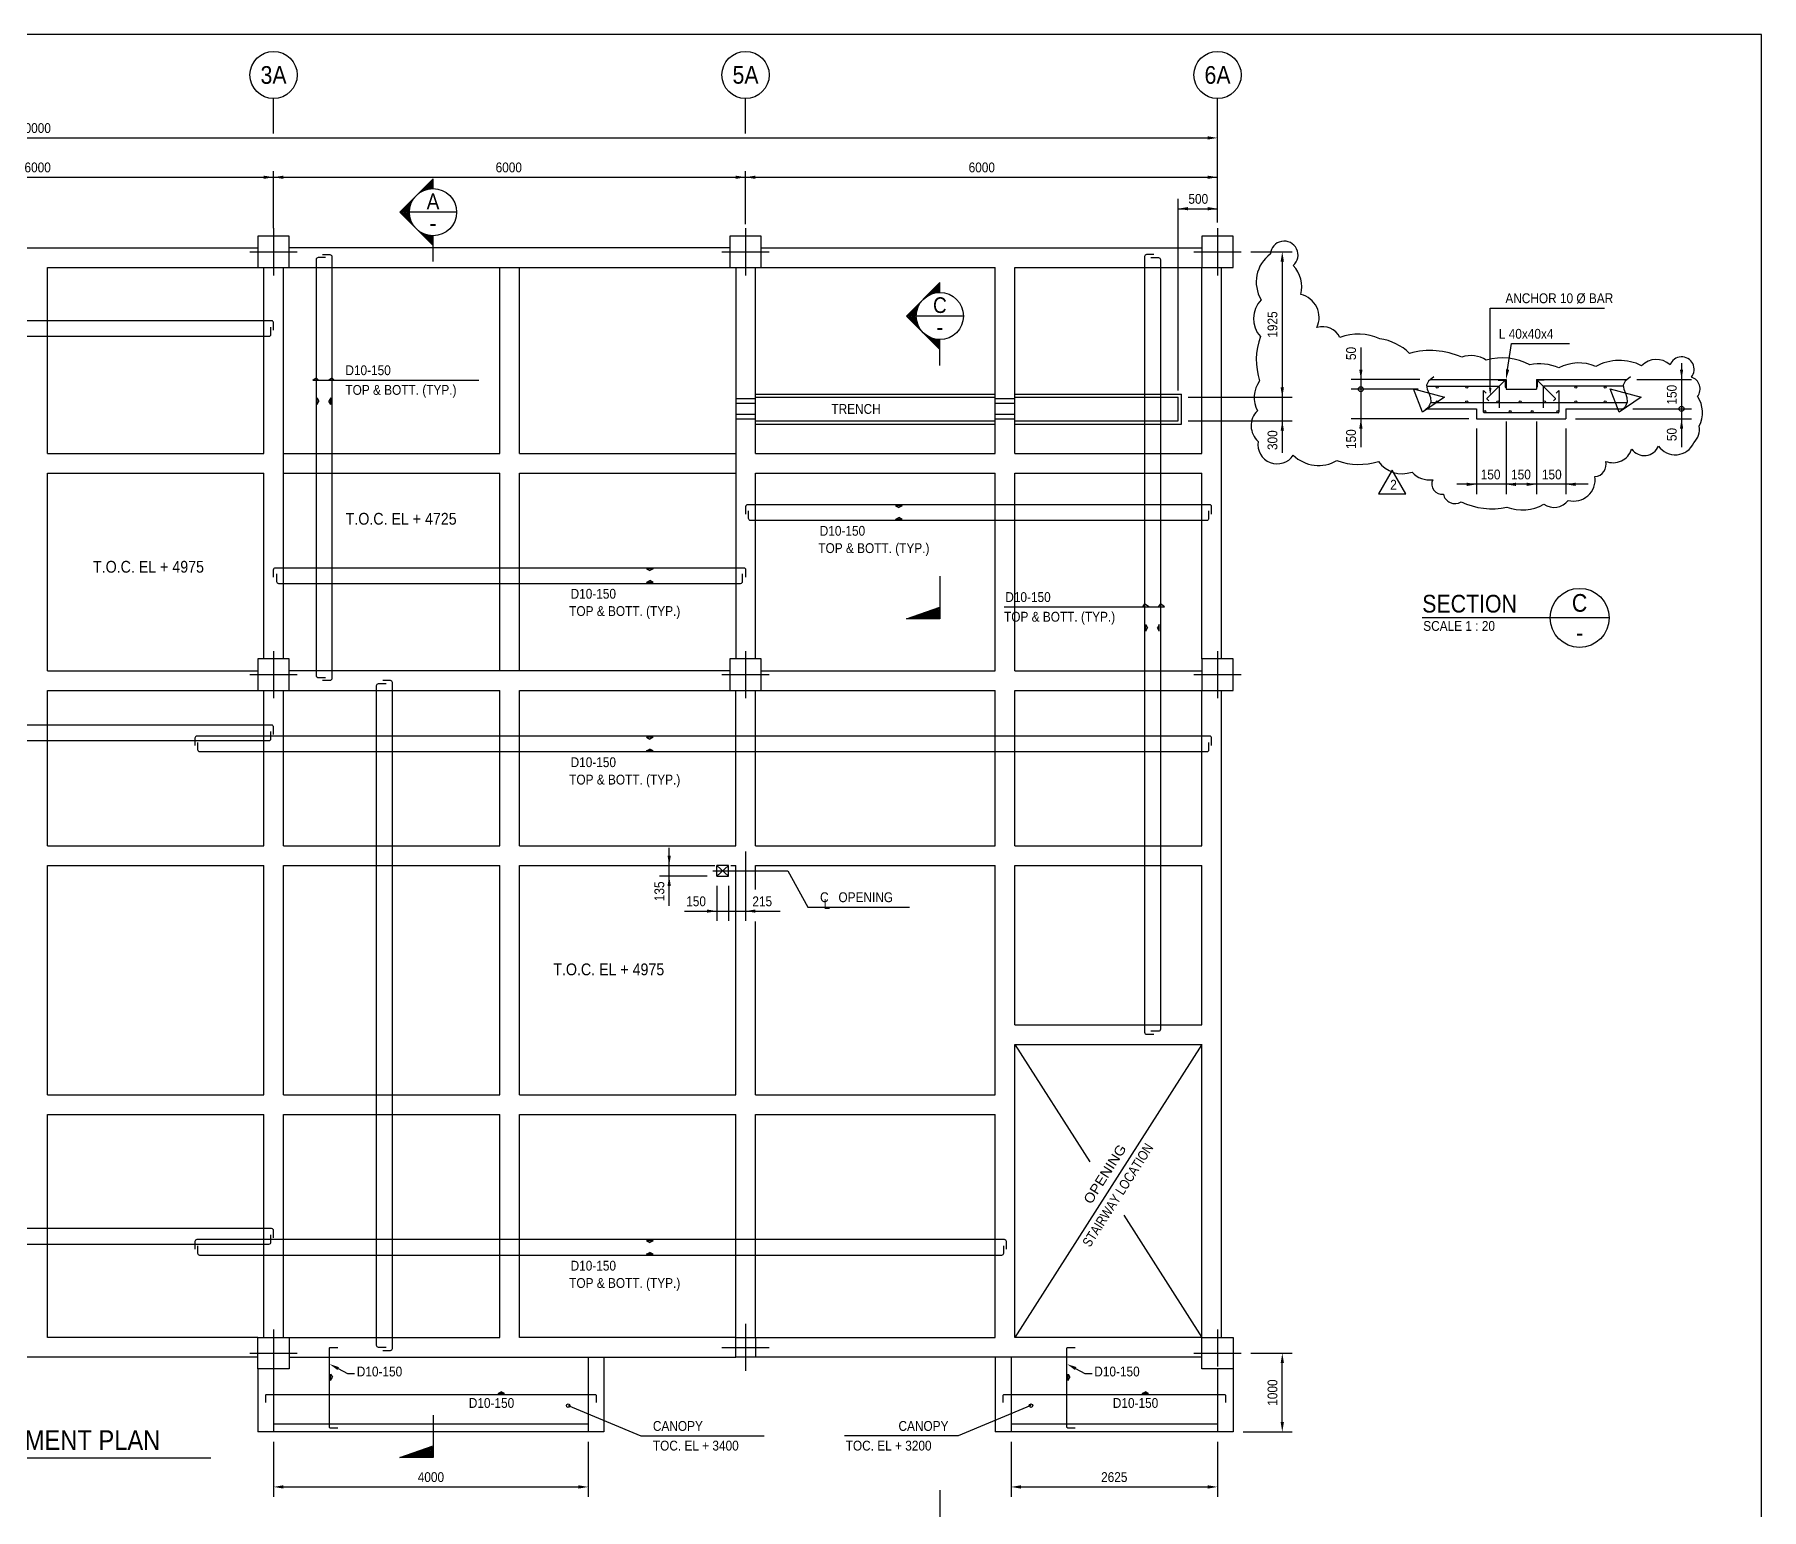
# Model space of a CAD drawing. Extents: x 150 to 41959, y 150 to 29473.
# Drawn here: x 19873 to 41826, y 10727 to 29473 of the extents above; entities that cross this region are included whole.
import ezdxf
from ezdxf.enums import TextEntityAlignment as Align

# ---------------------------------------------------------------- set-up
doc = ezdxf.new("R2010")
doc.units = 0
doc.header["$LTSCALE"] = 500
for name, pattern in [('CENTER', [0]), ('HIDDEN', [0]), ('HIDDEN2', [0])]:
    doc.linetypes.add(name, pattern=pattern)
doc.layers.get('0').update_dxf_attribs({"linetype": 'CONTINUOUS'})
for name, color, linetype in [('AS', 6, 'CENTER'), ('BAR', 1, 'CONTINUOUS'), ('BEAM', 7, 'CONTINUOUS'), ('COL', 3, 'CONTINUOUS'), ('DIM', 2, 'CONTINUOUS'), ('FORM', 1, 'CONTINUOUS')]:
    doc.layers.add(name, color=color, linetype=linetype)

msp = doc.modelspace()

# ---------------------------------------------------------------- linework, layer by layer
at = {"color": 0}
for p, q in [((29037, 24902), (32087, 24902)), ((32337, 24902), (34452, 24902)), ((34452, 24522), (34452, 24902)), ((29037, 24522), (32087, 24522)), ((32337, 24522), (34452, 24522)), ((28547, 18777), (28547, 18912)), ((28697, 18912), (28547, 18912)), ((28697, 18777), (28697, 18912)), ((32337, 12912), (32337, 16637)), ((32337, 16637), (34712, 16637)), ((34712, 12912), (34712, 16637)), ((34712, 12912), (32337, 12912))]:
    msp.add_line(p, q, dxfattribs=at)
at = {"color": 0, "linetype": 'HIDDEN'}
for p, q in [((29037, 24862), (32087, 24862)), ((32337, 24862), (34412, 24862)), ((34412, 24562), (34412, 24862)), ((29037, 24562), (32087, 24562)), ((32337, 24562), (34412, 24562)), ((28547, 18777), (28697, 18777)), ((32337, 16887), (34712, 16887))]:
    msp.add_line(p, q, dxfattribs=at)
at = {"color": 0}
for points in [[(23037, 26512), (28787, 26512), (28787, 21537)], [(23037, 21537), (23037, 26512)], [(28712, 21387), (23112, 21387)]]:
    msp.add_lwpolyline(points, dxfattribs=at)
msp.add_lwpolyline([(37132, 23934), (36959, 23634), (37305, 23634)], close=True, dxfattribs=at)
at = {"layer": 'AS', "color": 0}
for p, q in [((22912, 27012), (22912, 26412)), ((28912, 27012), (28912, 26412)), ((34912, 27012), (34912, 26412)), ((22612, 26712), (23212, 26712)), ((28612, 26712), (29212, 26712)), ((34612, 26712), (35212, 26712)), ((22912, 21637), (22912, 21037)), ((28912, 21637), (28912, 21037)), ((34912, 21637), (34912, 21037)), ((22612, 21337), (23212, 21337)), ((28612, 21337), (29212, 21337)), ((34612, 21337), (35212, 21337)), ((28697, 18777), (28547, 18912)), ((28547, 18777), (28697, 18912)), ((32337, 16637), (33287, 15146)), ((34712, 16637), (32337, 12912)), ((33721, 14466), (34712, 12912)), ((22912, 13012), (22912, 12412)), ((28912, 13087), (28912, 12487)), ((34912, 13012), (34912, 12545)), ((28612, 12787), (29212, 12787)), ((22612, 12712), (23212, 12712)), ((34612, 12712), (35212, 12712))]:
    msp.add_line(p, q, dxfattribs=at)
at = {"layer": 'BAR', "color": 0}
for p, q in [((38292, 24675), (38292, 24949)), ((38328, 24914), (38292, 24949)), ((39217, 24914), (39252, 24949)), ((39252, 24949), (39252, 24675)), ((40115, 24790), (37617, 24790)), ((39242, 24665), (38302, 24665))]:
    msp.add_line(p, q, dxfattribs=at)
for points in [[(23573, 26637), (23478, 26637, 0.414214), (23453, 26612), (23453, 21325, 0.414214), (23478, 21300), (23573, 21300)], [(23533, 26675), (23628, 26675, -0.414214), (23653, 26650), (23653, 21287, -0.414214), (23628, 21262), (23533, 21262)], [(34104, 26675), (34010, 26675, 0.414214), (33985, 26650), (33985, 16791, 0.414214), (34010, 16766), (34104, 16766)], [(34065, 26637), (34160, 26637, -0.414214), (34185, 26612), (34185, 16829, -0.414214), (34160, 16804), (34065, 16804)], [(22912, 25715), (22912, 25809, 0.414214), (22887, 25834), (15937, 25834, 0.414214), (15912, 25809), (15912, 25715)], [(22874, 25754), (22874, 25659, -0.414214), (22849, 25634), (15975, 25634, -0.414214), (15950, 25659), (15950, 25754)], [(38361, 24817), (38341, 24837, -0.414214), (38341, 24851), (38566, 25077)], [(39183, 24817), (39204, 24837, 0.414214), (39204, 24851), (38978, 25077)], [(37572, 25003), (38482, 25003, -0.414214), (38492, 24993), (38492, 24728)], [(40070, 25003), (39062, 25003, 0.414214), (39052, 24993), (39052, 24728)], [(34837, 23377), (34837, 23471, 0.414214), (34812, 23496), (28937, 23496, 0.414214), (28912, 23471), (28912, 23377)], [(34799, 23417), (34799, 23321, -0.414214), (34774, 23296), (28975, 23296, -0.414214), (28950, 23321), (28950, 23417)], [(22912, 22577), (22912, 22671, -0.414214), (22937, 22696), (28887, 22696, -0.414214), (28912, 22671), (28912, 22577)], [(22950, 22617), (22950, 22521, 0.414214), (22975, 22496), (28849, 22496, 0.414214), (28874, 22521), (28874, 22617)], [(24343, 12787), (24247, 12787, -0.414214), (24222, 12812), (24222, 21199, -0.414214), (24247, 21224), (24343, 21224)], [(24303, 12749), (24397, 12749, 0.414214), (24422, 12774), (24422, 21237, 0.414214), (24397, 21262), (24303, 21262)], [(22912, 20575), (22912, 20670, 0.414214), (22887, 20695), (15937, 20695, 0.414214), (15912, 20670), (15912, 20575)], [(22874, 20615), (22874, 20520, -0.414214), (22849, 20495), (15975, 20495, -0.414214), (15950, 20520), (15950, 20615)], [(34837, 20435), (34837, 20530, 0.414214), (34812, 20555), (21937, 20555, 0.414214), (21912, 20530), (21912, 20435)], [(34799, 20475), (34799, 20380, -0.414214), (34774, 20355), (21975, 20355, -0.414214), (21950, 20380), (21950, 20475)], [(22912, 14177), (22912, 14271, 0.414214), (22887, 14296), (15937, 14296, 0.414214), (15912, 14271), (15912, 14177)], [(22874, 14217), (22874, 14121, -0.414214), (22849, 14096), (15975, 14096, -0.414214), (15950, 14121), (15950, 14217)], [(32227, 14037), (32227, 14131, 0.414214), (32202, 14156), (21937, 14156, 0.414214), (21912, 14131), (21912, 14037)], [(32189, 14077), (32189, 13981, -0.414214), (32164, 13956), (21975, 13956, -0.414214), (21950, 13981), (21950, 14077)], [(23729, 11762), (23633, 11762, -0.414214), (23623, 11772), (23623, 12777, -0.414214), (23633, 12787), (23729, 12787)], [(33104, 11762), (33008, 11762, -0.414214), (32998, 11772), (32998, 12777, -0.414214), (33008, 12787), (33104, 12787)], [(22812, 12088), (22812, 12177, -0.414214), (22822, 12187), (27002, 12187, -0.414214), (27012, 12177), (27012, 12088)], [(32187, 12088), (32187, 12177, -0.414214), (32197, 12187), (35002, 12187, -0.414214), (35012, 12177), (35012, 12088)]]:
    msp.add_lwpolyline(points, format="xyb", dxfattribs=at)
for centre in [(37702, 24803), (37705, 24990), (38079, 24803), (38080, 24990), (38476, 24803), (38760, 24803), (39069, 24803), (39465, 24990), (39465, 24803), (39840, 24990), (39840, 24803), (38309, 24683), (38632, 24683), (38913, 24683), (39236, 24683)]:
    msp.add_circle(centre, 12.5, dxfattribs=at)
for centre, start, end in [((38302, 24675), 180, 270), ((39242, 24675), 270, 0)]:
    msp.add_arc(centre, 10, start, end, dxfattribs=at)
at = {"layer": 'BEAM', "color": 0}
for p, q in [((17112, 26762), (22712, 26762)), ((28712, 26762), (23112, 26762)), ((29112, 26762), (34712, 26762)), ((34962, 21537), (34962, 26512)), ((37621, 25090), (38580, 25090)), ((38480, 25090), (38480, 25080)), ((38480, 25080), (38558, 25080)), ((38570, 25068), (38570, 24990)), ((38580, 25090), (38580, 24965)), ((38965, 25090), (38965, 24965)), ((38965, 25090), (40119, 25090)), ((38975, 25068), (38975, 24990)), ((39065, 25080), (38987, 25080)), ((39065, 25090), (39065, 25080)), ((38570, 24990), (38580, 24990)), ((38580, 24965), (38965, 24965)), ((38975, 24990), (38965, 24990)), ((37566, 24715), (38205, 24715)), ((38205, 24715), (38205, 24590)), ((38205, 24590), (39340, 24590)), ((39340, 24715), (39340, 24590)), ((39340, 24715), (40064, 24715)), ((34962, 12912), (34962, 21137)), ((22712, 12662), (17112, 12662)), ((23112, 12662), (28787, 12662)), ((26912, 12662), (26912, 11712)), ((27112, 12662), (27112, 11712)), ((34712, 12662), (29037, 12662)), ((32087, 12662), (32087, 11712)), ((32287, 12662), (32287, 11712)), ((22712, 12512), (22712, 11712)), ((22912, 12512), (22912, 11712)), ((34912, 12512), (34912, 11712)), ((35112, 12512), (35112, 11712)), ((27112, 11712), (22712, 11712)), ((35112, 11712), (32087, 11712))]:
    msp.add_line(p, q, dxfattribs=at)
at = {"layer": 'BEAM', "color": 0, "linetype": 'HIDDEN'}
for p, q in [((20037, 26512), (22787, 26512)), ((20037, 24149), (20037, 26512)), ((22787, 24149), (22787, 26512)), ((25787, 24149), (25787, 26512)), ((26037, 24149), (26037, 26512)), ((29037, 24149), (29037, 26512)), ((29037, 26512), (32087, 26512)), ((32087, 24149), (32087, 26512)), ((32337, 26512), (34712, 26512)), ((32337, 24149), (32337, 26512)), ((34712, 24149), (34712, 26512)), ((20037, 24149), (22787, 24149)), ((23037, 24149), (25787, 24149)), ((26037, 24149), (28787, 24149)), ((29037, 24149), (32087, 24149)), ((32337, 24149), (34712, 24149)), ((20037, 23899), (22787, 23899)), ((20037, 21387), (20037, 23899)), ((22787, 21537), (22787, 23899)), ((23037, 23899), (25787, 23899)), ((25787, 21387), (25787, 23899)), ((26037, 23899), (28787, 23899)), ((26037, 21387), (26037, 23899)), ((29037, 21537), (29037, 23899)), ((29037, 23899), (32087, 23899)), ((32087, 21387), (32087, 23899)), ((32337, 23899), (34712, 23899)), ((32337, 21387), (32337, 23899)), ((34712, 21537), (34712, 23899)), ((20037, 21387), (22712, 21387)), ((29112, 21387), (32087, 21387)), ((32337, 21387), (34712, 21387)), ((20037, 19162), (20037, 21137)), ((20037, 21137), (22712, 21137)), ((22787, 19162), (22787, 21137)), ((23037, 19162), (23037, 21137)), ((23112, 21137), (25787, 21137)), ((25787, 19162), (25787, 21137)), ((26037, 19162), (26037, 21137)), ((26037, 21137), (28712, 21137)), ((28787, 19162), (28787, 21137)), ((29037, 19162), (29037, 21137)), ((29112, 21137), (32087, 21137)), ((32087, 19162), (32087, 21137)), ((32337, 21137), (34712, 21137)), ((32337, 19162), (32337, 21137)), ((34712, 19162), (34712, 21137)), ((20037, 19162), (22787, 19162)), ((23037, 19162), (25787, 19162)), ((26037, 19162), (28787, 19162)), ((29037, 19162), (32087, 19162)), ((32337, 19162), (34712, 19162)), ((20037, 18912), (22787, 18912)), ((20037, 15997), (20037, 18912)), ((22787, 15997), (22787, 18912)), ((23037, 18912), (25787, 18912)), ((23037, 15997), (23037, 18912)), ((25787, 15997), (25787, 18912)), ((26037, 18912), (28523, 18912)), ((26037, 15997), (26037, 18912)), ((28724, 18912), (28787, 18912)), ((28787, 15997), (28787, 18912)), ((29037, 18912), (32087, 18912)), ((29037, 18607), (29037, 18912)), ((32087, 15997), (32087, 18912)), ((32337, 18912), (34712, 18912)), ((32337, 16887), (32337, 18912)), ((34712, 16887), (34712, 18912)), ((29037, 15997), (29037, 18198)), ((20037, 15997), (22787, 15997)), ((23037, 15997), (25787, 15997)), ((26037, 15997), (28787, 15997)), ((29037, 15997), (32087, 15997)), ((20037, 12912), (20037, 15747)), ((20037, 15747), (22787, 15747)), ((22787, 12912), (22787, 15747)), ((23037, 15747), (25787, 15747)), ((23037, 12912), (23037, 15747)), ((25787, 12912), (25787, 15747)), ((26037, 12912), (26037, 15747)), ((26037, 15747), (28787, 15747)), ((28787, 12912), (28787, 15747)), ((29037, 12912), (29037, 15747)), ((29037, 15747), (32087, 15747)), ((32087, 12912), (32087, 15747)), ((22712, 12912), (20037, 12912)), ((23112, 12912), (25787, 12912)), ((28787, 12912), (26037, 12912)), ((29037, 12912), (32087, 12912)), ((26912, 11812), (22912, 11812)), ((34912, 11812), (32287, 11812))]:
    msp.add_line(p, q, dxfattribs=at)
at = {"layer": 'BEAM', "color": 0}
for points in [[(37663, 25124), (37663, 25124), (37594, 25068), (37570, 25015), (37577, 24964), (37598, 24913), (37618, 24859), (37622, 24802), (37594, 24741), (37519, 24672), (37403, 24970), (37797, 24865), (37519, 24672)], [(40161, 25124), (40161, 25124), (40092, 25068), (40068, 25015), (40075, 24964), (40096, 24913), (40116, 24859), (40120, 24802), (40092, 24741), (40017, 24672), (39901, 24970), (40295, 24865), (40017, 24672)]]:
    msp.add_lwpolyline(points, dxfattribs=at)
for centre, start, end in [((38558, 25068), 0, 90), ((38987, 25068), 90, 180)]:
    msp.add_arc(centre, 12.5, start, end, dxfattribs=at)
at = {"layer": 'COL', "color": 0}
for points in [[(22712, 26912), (22712, 26512), (23112, 26512), (23112, 26912)], [(28712, 26912), (28712, 26512), (29112, 26512), (29112, 26912)], [(34712, 26912), (34712, 26512), (35112, 26512), (35112, 26912)], [(22712, 21537), (22712, 21137), (23112, 21137), (23112, 21537)], [(28712, 21537), (28712, 21137), (29112, 21137), (29112, 21537)], [(34712, 21537), (34712, 21137), (35112, 21137), (35112, 21537)], [(22712, 12512), (22712, 12912), (23112, 12912), (23112, 12512)], [(28787, 12662), (28787, 12912), (29037, 12912), (29037, 12662)], [(34712, 12512), (34712, 12912), (35112, 12912), (35112, 12512)]]:
    msp.add_lwpolyline(points, close=True, dxfattribs=at)
at = {"layer": 'DIM', "color": 0}
for p, q in [((22912, 28213), (22912, 28659)), ((28912, 28213), (28912, 28659)), ((34912, 27084), (34912, 28659)), ((5037, 28159), (34787, 28159)), ((22912, 27013), (22912, 27737)), ((28912, 27061), (28912, 27737)), ((4912, 27659), (34912, 27659)), ((34412, 24947), (34412, 27384)), ((34412, 27259), (34912, 27259)), ((25239, 27215), (24639, 27215)), ((24939, 26586), (24939, 26875)), ((35337, 26712), (35860, 26712)), ((35735, 26587), (35735, 24157)), ((38378, 24979), (38378, 25996)), ((38378, 25996), (39829, 25996)), ((31682, 25895), (31082, 25895)), ((31382, 25266), (31382, 25555)), ((36734, 25494), (36734, 24227)), ((38598, 25214), (38647, 25544)), ((38647, 25544), (39385, 25544)), ((40811, 25296), (40811, 24227)), ((23409, 25081), (23453, 25110)), ((23409, 25081), (25523, 25081)), ((23453, 25110), (23484, 25081)), ((23609, 25081), (23653, 25110)), ((23653, 25110), (23684, 25081)), ((37484, 25090), (36609, 25090)), ((40244, 25090), (40936, 25090)), ((23466, 24771), (23466, 24856)), ((23466, 24856), (23489, 24813)), ((23466, 24771), (23489, 24813)), ((23639, 24856), (23616, 24813)), ((23639, 24771), (23616, 24813)), ((23639, 24771), (23639, 24856)), ((34537, 24862), (35860, 24862)), ((37464, 24965), (36609, 24965)), ((38107, 24590), (36609, 24590)), ((39463, 24590), (40936, 24590)), ((40189, 24715), (40936, 24715)), ((34537, 24562), (35860, 24562)), ((38205, 24465), (38205, 23631)), ((38580, 24553), (38580, 23631)), ((38965, 24553), (38965, 23631)), ((39340, 24465), (39340, 23631)), ((39623, 23756), (37955, 23756)), ((30820, 23483), (30862, 23460)), ((30904, 23483), (30820, 23483)), ((30820, 23310), (30862, 23333)), ((30904, 23310), (30820, 23310)), ((30904, 23483), (30862, 23460)), ((30904, 23310), (30862, 23333)), ((27737, 22683), (27653, 22683)), ((27653, 22683), (27695, 22660)), ((27737, 22683), (27695, 22660)), ((27653, 22510), (27695, 22533)), ((27737, 22510), (27653, 22510)), ((27737, 22510), (27695, 22533)), ((32198, 22198), (34237, 22198)), ((33985, 22236), (33958, 22198)), ((34037, 22198), (33985, 22236)), ((34185, 22236), (34158, 22198)), ((34237, 22198), (34185, 22236)), ((33999, 21973), (34022, 21931)), ((33999, 21889), (33999, 21973)), ((34171, 21973), (34149, 21931)), ((34171, 21889), (34171, 21973)), ((39889, 22059), (37514, 22059)), ((33999, 21889), (34022, 21931)), ((34171, 21889), (34149, 21931)), ((27653, 20541), (27695, 20518)), ((27737, 20541), (27653, 20541)), ((27737, 20541), (27695, 20518)), ((27653, 20368), (27695, 20391)), ((27737, 20368), (27653, 20368)), ((27737, 20368), (27695, 20391)), ((27941, 18400), (27941, 19135)), ((28912, 19089), (28912, 18206)), ((28422, 18777), (27816, 18777)), ((28497, 18844), (29448, 18844)), ((29448, 18844), (29703, 18383)), ((28547, 18652), (28547, 18206)), ((28697, 18652), (28697, 18206)), ((28134, 18331), (29351, 18331)), ((29703, 18383), (30994, 18383)), ((27737, 14142), (27653, 14142)), ((27653, 14142), (27695, 14120)), ((27737, 14142), (27695, 14120)), ((27653, 13970), (27695, 13993)), ((27737, 13970), (27653, 13970)), ((27737, 13970), (27695, 13993)), ((23733, 12517), (23851, 12455)), ((33108, 12517), (33226, 12455)), ((35337, 12712), (35860, 12712)), ((35735, 11837), (35735, 12587)), ((23636, 12364), (23636, 12448)), ((23636, 12448), (23659, 12406)), ((23636, 12364), (23659, 12406)), ((23851, 12455), (23942, 12455)), ((33011, 12364), (33011, 12448)), ((33011, 12448), (33034, 12406)), ((33011, 12364), (33034, 12406)), ((33226, 12455), (33317, 12455)), ((25765, 12200), (25807, 12223)), ((25849, 12200), (25765, 12200)), ((25849, 12200), (25807, 12223)), ((33952, 12200), (33994, 12223)), ((34036, 12200), (33952, 12200)), ((34036, 12200), (33994, 12223)), ((26657, 12046), (27580, 11663)), ((32540, 12046), (31616, 11663)), ((27580, 11663), (29149, 11663)), ((31616, 11663), (30168, 11663)), ((35237, 11712), (35860, 11712)), ((22912, 11587), (22912, 10888)), ((26912, 11587), (26912, 10888)), ((32287, 11587), (32287, 10888)), ((34912, 11587), (34912, 10888)), ((15840, 11382), (22114, 11382)), ((23037, 11013), (26787, 11013)), ((32412, 11013), (34787, 11013))]:
    msp.add_line(p, q, dxfattribs=at)
at = {"layer": 'DIM', "color": 0, "linetype": 'HIDDEN2'}
for p, q in [((29037, 24842), (28787, 24842)), ((32337, 24842), (32087, 24842)), ((29037, 24782), (28787, 24782)), ((29037, 24642), (28787, 24642)), ((32337, 24782), (32087, 24782)), ((32337, 24642), (32087, 24642)), ((29037, 24582), (28787, 24582)), ((32337, 24582), (32087, 24582))]:
    msp.add_line(p, q, dxfattribs=at)
at = {"layer": 'DIM', "color": 0}
for points in [[(24939, 27515), (24939, 27639), (24515, 27215), (24939, 26791), (24939, 26915)], [(24929, 27515), (24929, 27615), (24788, 27474)], [(24919, 27515), (24919, 27591), (24817, 27489)], [(24909, 27515), (24909, 27567), (24841, 27498)], [(24899, 27515), (24899, 27543), (24861, 27505)], [(24889, 27515), (24889, 27518), (24880, 27509)], [(24680, 27366), (24529, 27215), (24680, 27064)], [(24665, 27337), (24543, 27215), (24665, 27093)], [(24656, 27313), (24557, 27215), (24656, 27116)], [(24650, 27293), (24572, 27215), (24650, 27137)], [(24645, 27274), (24586, 27215), (24645, 27155)], [(24642, 27257), (24600, 27215), (24642, 27172)], [(24640, 27241), (24614, 27215), (24640, 27188)], [(24639, 27226), (24628, 27215), (24639, 27203)], [(24788, 26955), (24929, 26815), (24929, 26915)], [(24817, 26941), (24919, 26839), (24919, 26915)], [(24841, 26931), (24909, 26863), (24909, 26915)], [(24861, 26925), (24899, 26887), (24899, 26915)], [(24880, 26921), (24889, 26911), (24889, 26915)], [(31382, 26195), (31382, 26320), (30958, 25895), (31382, 25471), (31382, 25595)], [(31372, 26195), (31372, 26295), (31231, 26155)], [(31362, 26195), (31362, 26271), (31260, 26169)], [(31352, 26195), (31352, 26247), (31284, 26179)], [(31342, 26195), (31342, 26223), (31304, 26185)], [(31332, 26195), (31332, 26199), (31323, 26189)], [(31123, 26046), (30972, 25895), (31123, 25745)], [(31108, 26017), (30986, 25895), (31108, 25773)], [(31099, 25994), (31000, 25895), (31099, 25797)], [(31092, 25973), (31014, 25895), (31092, 25817)], [(31088, 25955), (31029, 25895), (31088, 25836)], [(31085, 25938), (31043, 25895), (31085, 25853)], [(31083, 25922), (31057, 25895), (31083, 25869)], [(31082, 25907), (31071, 25895), (31082, 25884)], [(31231, 25636), (31372, 25495), (31372, 25595)], [(31260, 25621), (31362, 25519), (31362, 25595)], [(31284, 25612), (31352, 25543), (31352, 25595)], [(31304, 25606), (31342, 25568), (31342, 25595)], [(31323, 25601), (31332, 25592), (31332, 25595)], [(31382, 22588), (31382, 22047), (30958, 22047), (31382, 22196)], [(24939, 11926), (24939, 11385), (24515, 11385), (24939, 11534)], [(31382, 10972), (31382, 10431), (30958, 10431), (31382, 10580)]]:
    msp.add_lwpolyline(points, dxfattribs=at)
msp.add_lwpolyline([(35875, 26538, 1.488173), (35583, 26684, 0.385109), (35466, 26101, 0.396712), (35457, 25634, 0.169631), (35447, 25070, 0.279829), (35418, 24690, 0.429166), (35427, 24301, 0.803824), (35875, 24126, 0.334154), (36430, 24058, 0.167242), (36956, 24048, 0.335937), (37384, 23912, 0.255406), (37647, 23815, 0.589856), (37783, 23630, 0.520216), (38007, 23533, 0.161101), (38591, 23465, 0.226587), (39058, 23504, 0.404144), (39370, 23552, 0.536991), (39710, 23854, 0.474614), (39846, 24048, 0.430846), (40177, 24204, 0.591601), (40518, 24243, 0.583125), (40965, 24282, 0.252681), (41033, 24496, 0.277508), (41014, 24875, 0.526701), (40936, 25118, 1.167367), (40664, 25274, 0.413356), (40303, 25264, 0.242369), (39719, 25254, 0.230355), (39252, 25235, 0.15775), (38882, 25274, 0.204332), (38328, 25332, 0.243464), (38016, 25371, 0.176192), (37354, 25420, 0.161189), (36974, 25605, 0.201678), (36468, 25624, 0.360953), (36176, 25750, 0.474293), (35972, 26169, 0.246115), (35875, 26538, 2.579396)], format="xyb", dxfattribs=at)
for points in [[(31372, 22181), (31372, 22057), (31017, 22057)], [(31362, 22167), (31362, 22067), (31075, 22067)], [(31352, 22153), (31352, 22077), (31134, 22077)], [(31342, 22139), (31342, 22087), (31193, 22087)], [(31332, 22125), (31332, 22097), (31251, 22097)], [(31322, 22111), (31322, 22107), (31310, 22107)], [(24929, 11520), (24929, 11395), (24574, 11395)], [(24919, 11505), (24919, 11405), (24632, 11405)], [(24909, 11491), (24909, 11415), (24691, 11415)], [(24899, 11477), (24899, 11425), (24750, 11425)], [(24889, 11463), (24889, 11435), (24808, 11435)], [(24879, 11449), (24879, 11445), (24867, 11445)]]:
    msp.add_lwpolyline(points, close=True, dxfattribs=at)
for centre, radius in [((22912, 28959), 300), ((28912, 28959), 300), ((34912, 28959), 300), ((24939, 27215), 300), ((31382, 25895), 300), ((36734, 24965), 31.8), ((40811, 24715), 31.8), ((39514, 22059), 375), ((26657, 12046), 22), ((32540, 12046), 22)]:
    msp.add_circle(centre, radius, dxfattribs=at)
for points in [[(34787, 28179), (34787, 28138), (34912, 28159)], [(22787, 27679), (22787, 27638), (22912, 27659)], [(23037, 27679), (23037, 27638), (22912, 27659)], [(28787, 27679), (28787, 27638), (28912, 27659)], [(29037, 27679), (29037, 27638), (28912, 27659)], [(34787, 27679), (34787, 27638), (34912, 27659)], [(34787, 27679), (34787, 27638), (34912, 27659)], [(34537, 27280), (34537, 27238), (34412, 27259)], [(34787, 27280), (34787, 27238), (34912, 27259)], [(35714, 26587), (35756, 26587), (35735, 26712)], [(36755, 25215), (36713, 25215), (36734, 25090)], [(38619, 25211), (38578, 25217), (38580, 25090)], [(40790, 25215), (40831, 25215), (40811, 25090)], [(35714, 24987), (35756, 24987), (35735, 24862)], [(38394, 24981), (38363, 24981), (38378, 24887)], [(36755, 24465), (36713, 24465), (36734, 24590)], [(40790, 24465), (40831, 24465), (40811, 24590)], [(35714, 24437), (35756, 24437), (35735, 24562)], [(38080, 23777), (38080, 23735), (38205, 23756)], [(38705, 23777), (38705, 23735), (38580, 23756)], [(38840, 23777), (38840, 23735), (38965, 23756)], [(39465, 23777), (39465, 23735), (39340, 23756)], [(27920, 19037), (27962, 19037), (27941, 18912)], [(27920, 18652), (27962, 18652), (27941, 18777)], [(28422, 18352), (28422, 18311), (28547, 18331)], [(29037, 18352), (29037, 18311), (28912, 18331)], [(23724, 12499), (23743, 12536), (23623, 12575)], [(33099, 12499), (33118, 12536), (32998, 12575)], [(35714, 12587), (35756, 12587), (35735, 12712)], [(35714, 11837), (35756, 11837), (35735, 11712)], [(23037, 11034), (23037, 10992), (22912, 11013)], [(26787, 11034), (26787, 10992), (26912, 11013)], [(32412, 11034), (32412, 10992), (32287, 11013)], [(34787, 11034), (34787, 10992), (34912, 11013)]]:
    msp.add_solid(points, dxfattribs=at)
at = {"layer": 'FORM', "color": 0}
for p, q in [((41826, 29473), (150, 29473)), ((41826, 150), (41826, 29473))]:
    msp.add_line(p, q, dxfattribs=at)

# ---------------------------------------------------------------- texts
at = {"layer": 'DIM', "color": 0, "width": 0.9}
for s, height, p in [('3A', 225, (22912, 28959)), ('5A', 225, (28912, 28959)), ('6A', 225, (34912, 28959)), ('6000', 125, (19913, 27784)), ('6000', 125, (25902, 27784)), ('6000', 125, (31915, 27784)), ('150', 125, (38769, 23881)), ('C', 225, (39514, 22249)), ('-', 225, (39514, 21869)), ('150', 125, (28283, 18456)), ('215', 125, (29124, 18456))]:
    msp.add_text(s, height=height, dxfattribs=at).set_placement(p, align=Align.MIDDLE)
for s, p in [('30000', (19872, 28284)), ('500', (34667, 27384)), ('150', (38383, 23881)), ('150', (39161, 23881)), ('4000', (24912, 11138)), ('2625', (33599, 11138))]:
    msp.add_text(s, height=125, dxfattribs=at).set_placement(p, align=Align.MIDDLE_CENTER)
at = {"layer": 'DIM', "color": 0, "text_generation_flag": 2, "width": 0.9}
for s, height, p in [('A', 200, (24939, 27353)), ('-', 225, (24939, 27077)), ('-', 225, (31382, 25757))]:
    msp.add_text(s, height=height, dxfattribs=at).set_placement(p, align=Align.MIDDLE)
msp.add_text('C', height=200, rotation=180, dxfattribs=at).set_placement((31382, 26034), align=Align.MIDDLE)
at = {"layer": 'DIM', "color": 0, "width": 0.9}
for s, height, p in [('ANCHOR 10 %%C BAR', 125, (38571, 26121)), ('L 40x40x4', 125, (38488, 25669)), ('D10-150', 125, (23825, 25206)), ('TOP & BOTT. (TYP.)', 125, (23825, 24956)), ('TRENCH', 125, (30003, 24714)), ('T.O.C. EL + 4725', 150, (23829, 23318)), ('D10-150', 125, (29855, 23165)), ('TOP & BOTT. (TYP.)', 125, (29837, 22945)), ('T.O.C. EL + 4975', 150, (20617, 22708)), ('D10-150', 125, (26688, 22365)), ('TOP & BOTT. (TYP.)', 125, (26670, 22145)), ('D10-150', 125, (32214, 22323)), ('TOP & BOTT. (TYP.)', 125, (32198, 22073)), ('D10-150', 125, (26688, 20224)), ('TOP & BOTT. (TYP.)', 125, (26670, 20003)), ('C   OPENING', 125, (29859, 18508)), ('L', 125, (29904, 18422)), ('T.O.C. EL + 4975', 150, (26468, 17591)), ('D10-150', 125, (26688, 13825)), ('TOP & BOTT. (TYP.)', 125, (26670, 13605)), ('D10-150', 125, (23970, 12480)), ('D10-150', 125, (33345, 12480)), ('D10-150', 125, (25394, 12080)), ('D10-150', 125, (33581, 12080)), ('CANOPY', 125, (27734, 11788)), ('CANOPY', 125, (30856, 11788)), ('TOC. EL + 3400', 125, (27734, 11538)), ('TOC. EL + 3200', 125, (30185, 11538))]:
    msp.add_text(s, height=height, dxfattribs=at).set_placement(p, align=Align.MIDDLE_LEFT)
for s, p in [('1925', (35610, 25787)), ('50', (36609, 25419)), ('300', (35610, 24317)), ('150', (36609, 24330)), ('50', (40686, 24389))]:
    msp.add_text(s, height=125, rotation=90, dxfattribs=at).set_placement(p, align=Align.MIDDLE)
for s, p in [('150', (40686, 24895)), ('135', (27816, 18583)), ('1000', (35610, 12212))]:
    msp.add_text(s, height=125, rotation=90, dxfattribs=at).set_placement(p, align=Align.MIDDLE_CENTER)
for s, height, p in [('2', 125, (37107, 23688)), ('FIRST FLOOR REINFORCEMENT PLAN', 250, (15905, 11483))]:
    msp.add_text(s, height=height, dxfattribs=at).set_placement(p)
for s, height, p in [('SECTION', 225, (37514, 22059)), ('SCALE 1 : 20', 125, (37527, 21856))]:
    msp.add_text(s, height=height, dxfattribs=at).set_placement(p, align=Align.BOTTOM_LEFT)
at = {"layer": 'DIM', "color": 0}
for s, width, p, p2 in [('STAIRWAY LOCATION', 0.799042, (33291, 14051), (34101, 15328)), ('OPENING', 1.107428, (33305, 14597), (33760, 15316))]:
    msp.add_text(s, height=125, rotation=57.6277, dxfattribs=dict(at, width=width)).set_placement(p, p2, align=Align.FIT)

doc.saveas('drawing.dxf')
